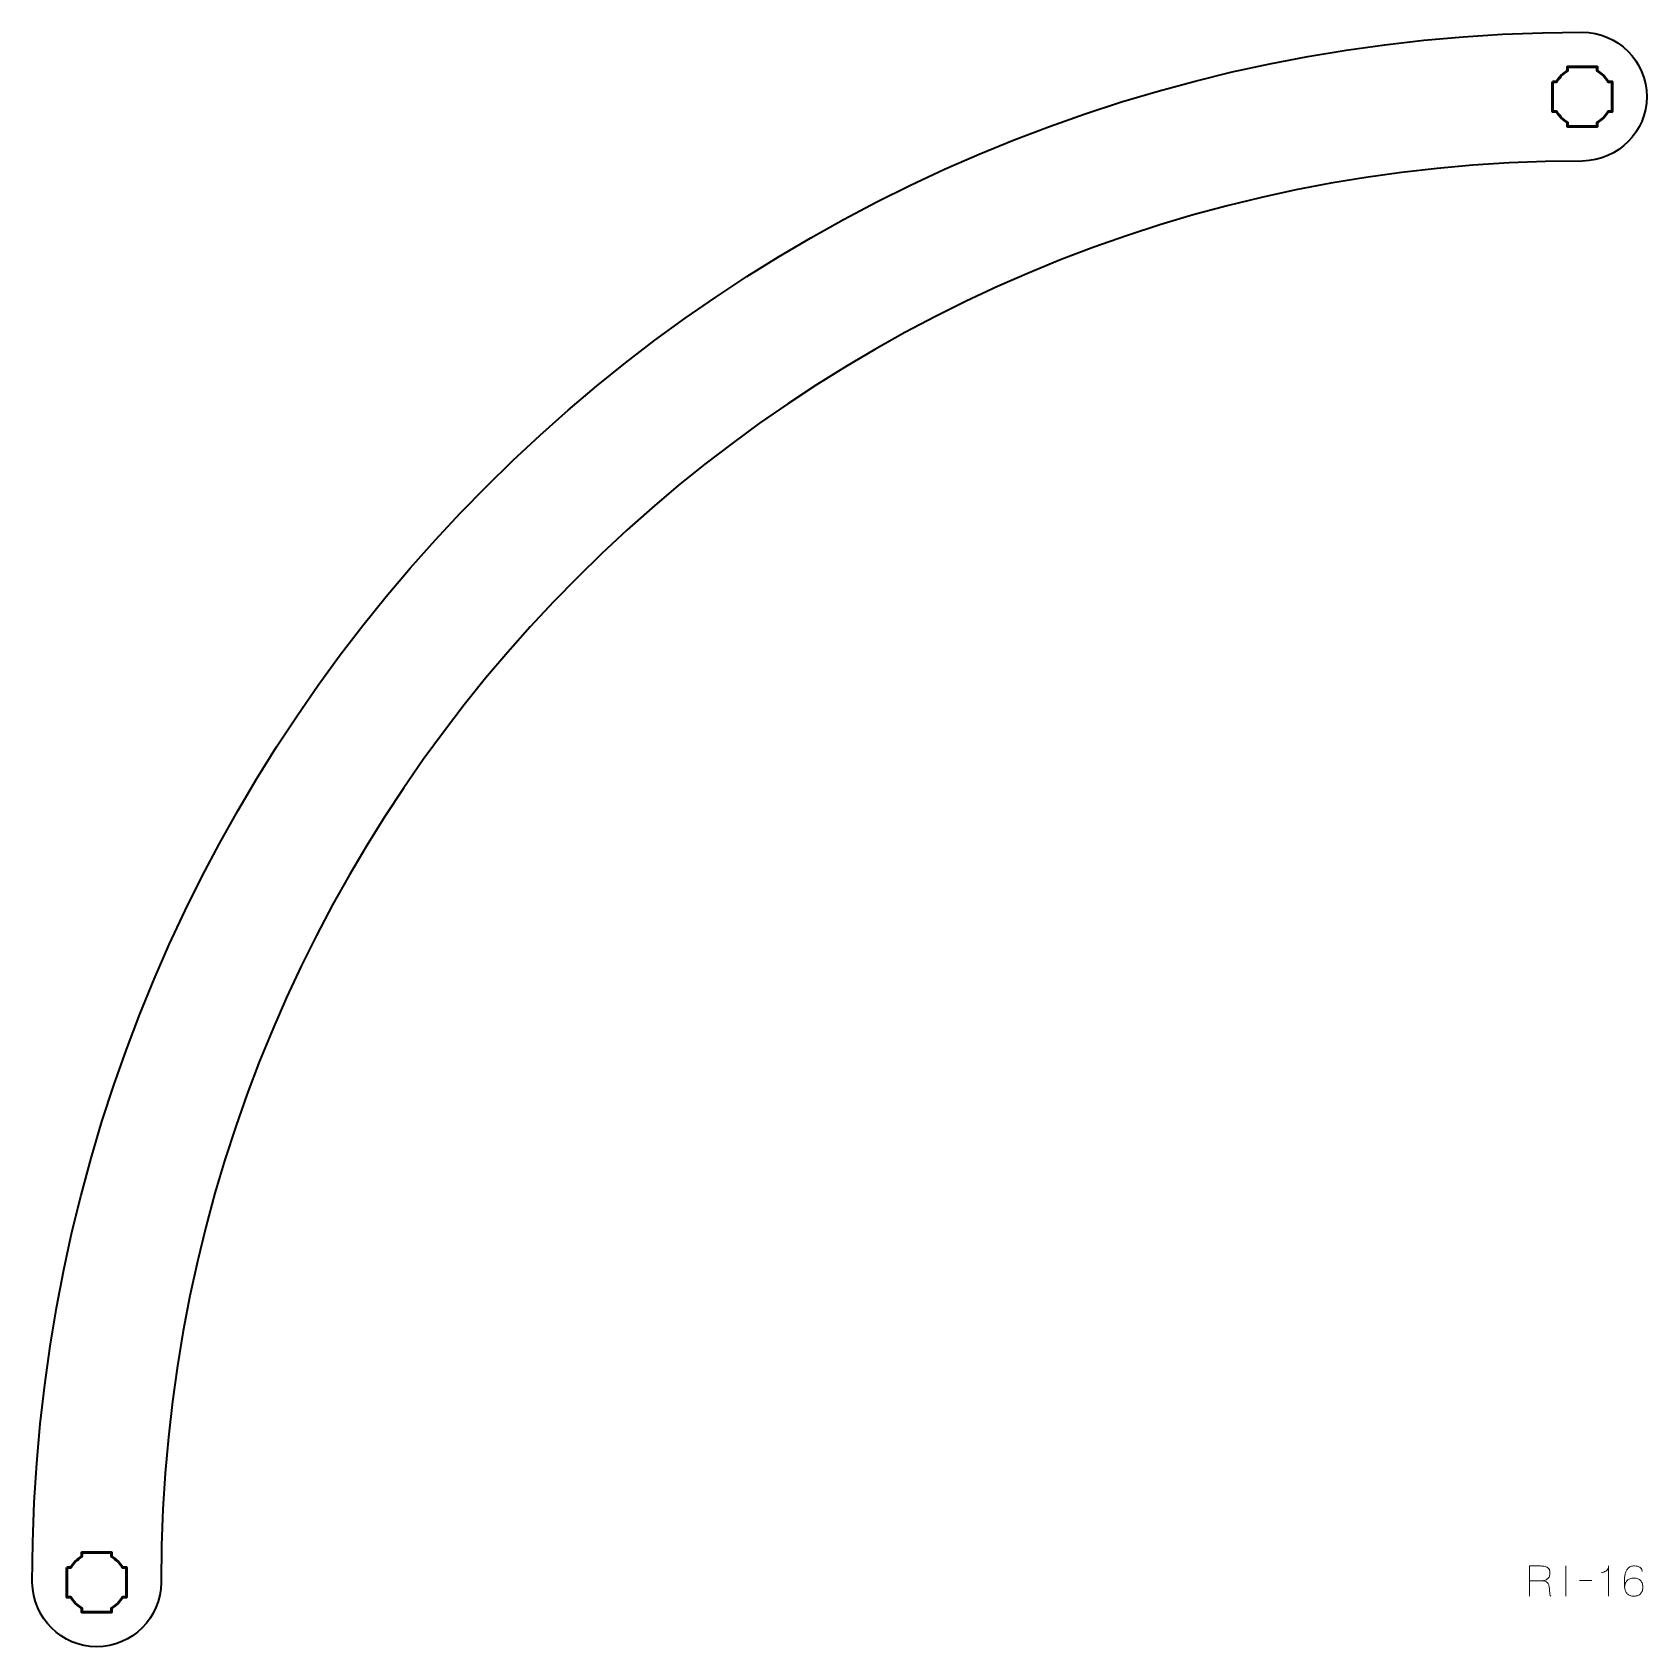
# Model space of a CAD drawing. Header units: centimetres. Extents: x -26.1 to -9.9, y -15.5 to 0.8.
import ezdxf

# ---------------------------------------------------------------- set-up
doc = ezdxf.new("R2010")
doc.units = ezdxf.units.CM
doc.header["$MEASUREMENT"] = 0
doc.layers.add('Layer 1', color=7, linetype='Continuous')

msp = doc.modelspace()

# ---------------------------------------------------------------- linework, layer by layer
at = {"layer": 'Layer 1', "color": 250, "lineweight": 35}
msp.add_open_spline([(-24.85, -14.85), (-24.85, -6.92607), (-18.42393, -0.5), (-10.5001, -0.4999), (-10.5001, -0.4999), (-10.13194, -0.49069), (-9.85009, -0.2032), (-9.85009, 0.14998), (-9.85009, 0.14998), (-9.85009, 0.5089), (-10.14117, 0.79998), (-10.5, 0.79999), (-10.5, 0.79999), (-19.14178, 0.8), (-26.15, -6.20822), (-26.14989, -14.84991), (-26.14989, -14.84991), (-26.14067, -15.21806), (-25.85318, -15.49991), (-25.5, -15.49991), (-25.5, -15.49991), (-25.14108, -15.49991), (-24.85, -15.20883), (-24.85, -14.85)], degree=3, knots=[0, 0, 0, 0, 0.16666667, 0.16666667, 0.16666667, 0.16666667, 0.33333333, 0.33333333, 0.33333333, 0.33333333, 0.5, 0.5, 0.5, 0.5, 0.66666667, 0.66666667, 0.66666667, 0.66666667, 0.83333333, 0.83333333, 0.83333333, 0.83333333, 1, 1, 1, 1], dxfattribs=at)
at = {"layer": 'Layer 1', "color": 250, "lineweight": 53}
for points in [[(-10.80003, 0.30004), (-10.80003, 0.30004), (-10.75983, 0.30004), (-10.75983, 0.30004), (-10.75983, 0.30004), (-10.7335, 0.34556), (-10.69554, 0.38349), (-10.65003, 0.40982), (-10.65003, 0.40982), (-10.65003, 0.40982), (-10.65003, 0.45004), (-10.65003, 0.45004), (-10.65003, 0.45004), (-10.65003, 0.45004), (-10.35003, 0.45004), (-10.35003, 0.45004), (-10.35003, 0.45004), (-10.35003, 0.45004), (-10.35003, 0.40985), (-10.35003, 0.40985), (-10.35003, 0.40985), (-10.3045, 0.38352), (-10.26651, 0.34557), (-10.24015, 0.30004), (-10.24015, 0.30004), (-10.24015, 0.30004), (-10.20003, 0.30004), (-10.20003, 0.30004), (-10.20003, 0.30004), (-10.20003, 0.30004), (-10.20003, 0.15462), (-10.20003, 0.15462), (-10.20003, 0.15462), (-10.20003, 0.15462), (-10.19997, 0.14997), (-10.19997, 0.14997), (-10.19997, 0.14997), (-10.19997, 0.14997), (-10.20003, 0.14533), (-10.20003, 0.14533), (-10.20003, 0.14533), (-10.20003, 0.14533), (-10.20003, 0.00004), (-10.20003, 0.00004), (-10.20003, 0.00004), (-10.20003, 0.00004), (-10.2401, 0.00004), (-10.2401, 0.00004), (-10.2401, 0.00004), (-10.26645, -0.04553), (-10.30445, -0.08354), (-10.35003, -0.1099), (-10.35003, -0.1099), (-10.35003, -0.1099), (-10.35003, -0.14996), (-10.35003, -0.14996), (-10.35003, -0.14996), (-10.35003, -0.14996), (-10.49331, -0.14996), (-10.49331, -0.14996), (-10.49331, -0.14996), (-10.49331, -0.14996), (-10.49998, -0.15004), (-10.49998, -0.15004), (-10.49998, -0.15004), (-10.49998, -0.15004), (-10.50666, -0.14996), (-10.50666, -0.14996), (-10.50666, -0.14996), (-10.50666, -0.14996), (-10.65003, -0.14996), (-10.65003, -0.14996), (-10.65003, -0.14996), (-10.65003, -0.14996), (-10.65003, -0.10986), (-10.65003, -0.10986), (-10.65003, -0.10986), (-10.69557, -0.0835), (-10.73355, -0.04551), (-10.75988, 0.00004), (-10.75988, 0.00004), (-10.75988, 0.00004), (-10.80003, 0.00004), (-10.80003, 0.00004), (-10.80003, 0.00004), (-10.80003, 0.00004), (-10.80003, 0.30004), (-10.80003, 0.30004)], [(-25.80003, -14.69996), (-25.80003, -14.69996), (-25.75983, -14.69996), (-25.75983, -14.69996), (-25.75983, -14.69996), (-25.7335, -14.65444), (-25.69554, -14.61651), (-25.65003, -14.59018), (-25.65003, -14.59018), (-25.65003, -14.59018), (-25.65003, -14.54996), (-25.65003, -14.54996), (-25.65003, -14.54996), (-25.65003, -14.54996), (-25.35003, -14.54996), (-25.35003, -14.54996), (-25.35003, -14.54996), (-25.35003, -14.54996), (-25.35003, -14.59015), (-25.35003, -14.59015), (-25.35003, -14.59015), (-25.3045, -14.61648), (-25.26651, -14.65443), (-25.24015, -14.69996), (-25.24015, -14.69996), (-25.24015, -14.69996), (-25.20003, -14.69996), (-25.20003, -14.69996), (-25.20003, -14.69996), (-25.20003, -14.69996), (-25.20003, -14.84538), (-25.20003, -14.84538), (-25.20003, -14.84538), (-25.20003, -14.84538), (-25.19997, -14.85003), (-25.19997, -14.85003), (-25.19997, -14.85003), (-25.19997, -14.85003), (-25.20003, -14.85467), (-25.20003, -14.85467), (-25.20003, -14.85467), (-25.20003, -14.85467), (-25.20003, -14.99996), (-25.20003, -14.99996), (-25.20003, -14.99996), (-25.20003, -14.99996), (-25.2401, -14.99996), (-25.2401, -14.99996), (-25.2401, -14.99996), (-25.26645, -15.04553), (-25.30445, -15.08354), (-25.35003, -15.1099), (-25.35003, -15.1099), (-25.35003, -15.1099), (-25.35003, -15.14996), (-25.35003, -15.14996), (-25.35003, -15.14996), (-25.35003, -15.14996), (-25.49331, -15.14996), (-25.49331, -15.14996), (-25.49331, -15.14996), (-25.49331, -15.14996), (-25.49998, -15.15004), (-25.49998, -15.15004), (-25.49998, -15.15004), (-25.49998, -15.15004), (-25.50666, -15.14996), (-25.50666, -15.14996), (-25.50666, -15.14996), (-25.50666, -15.14996), (-25.65003, -15.14996), (-25.65003, -15.14996), (-25.65003, -15.14996), (-25.65003, -15.14996), (-25.65003, -15.10986), (-25.65003, -15.10986), (-25.65003, -15.10986), (-25.69557, -15.0835), (-25.73355, -15.04551), (-25.75988, -14.99996), (-25.75988, -14.99996), (-25.75988, -14.99996), (-25.80003, -14.99996), (-25.80003, -14.99996), (-25.80003, -14.99996), (-25.80003, -14.99996), (-25.80003, -14.69996), (-25.80003, -14.69996)]]:
    msp.add_open_spline(points, degree=3, knots=[0, 0, 0, 0, 0.04545455, 0.04545455, 0.04545455, 0.04545455, 0.09090909, 0.09090909, 0.09090909, 0.09090909, 0.13636364, 0.13636364, 0.13636364, 0.13636364, 0.18181818, 0.18181818, 0.18181818, 0.18181818, 0.22727273, 0.22727273, 0.22727273, 0.22727273, 0.27272727, 0.27272727, 0.27272727, 0.27272727, 0.31818182, 0.31818182, 0.31818182, 0.31818182, 0.36363636, 0.36363636, 0.36363636, 0.36363636, 0.40909091, 0.40909091, 0.40909091, 0.40909091, 0.45454545, 0.45454545, 0.45454545, 0.45454545, 0.5, 0.5, 0.5, 0.5, 0.54545455, 0.54545455, 0.54545455, 0.54545455, 0.59090909, 0.59090909, 0.59090909, 0.59090909, 0.63636364, 0.63636364, 0.63636364, 0.63636364, 0.68181818, 0.68181818, 0.68181818, 0.68181818, 0.72727273, 0.72727273, 0.72727273, 0.72727273, 0.77272727, 0.77272727, 0.77272727, 0.77272727, 0.81818182, 0.81818182, 0.81818182, 0.81818182, 0.86363636, 0.86363636, 0.86363636, 0.86363636, 0.90909091, 0.90909091, 0.90909091, 0.90909091, 0.95454545, 0.95454545, 0.95454545, 0.95454545, 1, 1, 1, 1], dxfattribs=at)
at = {"layer": 'Layer 1', "color": 30, "lineweight": 9}
for points, knots in [([(-11.03507, -14.99015), (-11.03507, -14.99015), (-11.03507, -14.68493), (-11.03507, -14.68493), (-11.03507, -14.68493), (-11.03507, -14.68493), (-10.92373, -14.68493), (-10.92373, -14.68493), (-10.92373, -14.68493), (-10.90821, -14.68493), (-10.89495, -14.68599), (-10.88401, -14.68803), (-10.88401, -14.68803), (-10.87301, -14.69008), (-10.8639, -14.69304), (-10.85671, -14.69692), (-10.85671, -14.69692), (-10.84951, -14.7008), (-10.84387, -14.70553), (-10.8397, -14.7111), (-10.8397, -14.7111), (-10.83547, -14.71661), (-10.83251, -14.72289), (-10.8306, -14.72987), (-10.8306, -14.72987), (-10.8287, -14.73686), (-10.82757, -14.74441), (-10.82722, -14.75266), (-10.82722, -14.75266), (-10.82672, -14.76303), (-10.82785, -14.77305), (-10.83053, -14.78272), (-10.83053, -14.78272), (-10.83328, -14.79245), (-10.83801, -14.80113), (-10.84471, -14.80889), (-10.84471, -14.80889), (-10.85149, -14.81666), (-10.86059, -14.82279), (-10.87216, -14.82738), (-10.87216, -14.82738), (-10.88373, -14.8319), (-10.89805, -14.83429), (-10.91527, -14.83436), (-10.91527, -14.83436), (-10.91527, -14.83436), (-11.03507, -14.83436), (-11.03507, -14.83436), (-11.03507, -14.83436), (-11.03507, -14.83436), (-10.91527, -14.83436), (-10.91527, -14.83436), (-10.91527, -14.83436), (-10.89841, -14.83429), (-10.88422, -14.8319), (-10.87272, -14.82738), (-10.87272, -14.82738), (-10.86122, -14.82279), (-10.85205, -14.81666), (-10.84521, -14.80889), (-10.84521, -14.80889), (-10.83836, -14.80113), (-10.83357, -14.79245), (-10.83074, -14.78272), (-10.83074, -14.78272), (-10.82792, -14.77305), (-10.82672, -14.76303), (-10.82722, -14.75266), (-10.82722, -14.75266), (-10.82764, -14.74236), (-10.8294, -14.73305), (-10.83251, -14.72472), (-10.83251, -14.72472), (-10.83554, -14.71647), (-10.84062, -14.70934), (-10.84768, -14.70341), (-10.84768, -14.70341), (-10.85473, -14.69749), (-10.86447, -14.6929), (-10.87682, -14.68973), (-10.87682, -14.68973), (-10.88916, -14.68655), (-10.90483, -14.68493), (-10.92373, -14.68493), (-10.92373, -14.68493), (-10.92373, -14.68493), (-11.03507, -14.68493), (-11.03507, -14.68493), (-11.03507, -14.68493), (-11.03507, -14.68493), (-11.03507, -14.99015), (-11.03507, -14.99015)], [0, 0, 0, 0, 0.04347826, 0.04347826, 0.04347826, 0.04347826, 0.08695652, 0.08695652, 0.08695652, 0.08695652, 0.13043478, 0.13043478, 0.13043478, 0.13043478, 0.17391304, 0.17391304, 0.17391304, 0.17391304, 0.2173913, 0.2173913, 0.2173913, 0.2173913, 0.26086957, 0.26086957, 0.26086957, 0.26086957, 0.30434783, 0.30434783, 0.30434783, 0.30434783, 0.34782609, 0.34782609, 0.34782609, 0.34782609, 0.39130435, 0.39130435, 0.39130435, 0.39130435, 0.43478261, 0.43478261, 0.43478261, 0.43478261, 0.47826087, 0.47826087, 0.47826087, 0.47826087, 0.52173913, 0.52173913, 0.52173913, 0.52173913, 0.56521739, 0.56521739, 0.56521739, 0.56521739, 0.60869565, 0.60869565, 0.60869565, 0.60869565, 0.65217391, 0.65217391, 0.65217391, 0.65217391, 0.69565217, 0.69565217, 0.69565217, 0.69565217, 0.73913043, 0.73913043, 0.73913043, 0.73913043, 0.7826087, 0.7826087, 0.7826087, 0.7826087, 0.82608696, 0.82608696, 0.82608696, 0.82608696, 0.86956522, 0.86956522, 0.86956522, 0.86956522, 0.91304348, 0.91304348, 0.91304348, 0.91304348, 0.95652174, 0.95652174, 0.95652174, 0.95652174, 1, 1, 1, 1]), ([(-10.66804, -14.99015), (-10.66804, -14.99015), (-10.66804, -14.68493), (-10.66804, -14.68493), (-10.66804, -14.68493), (-10.66804, -14.68493), (-10.66804, -14.99015), (-10.66804, -14.99015)], [0, 0, 0, 0, 0.5, 0.5, 0.5, 0.5, 1, 1, 1, 1]), ([(-10.52707, -14.83055), (-10.52707, -14.83055), (-10.40388, -14.83055), (-10.40388, -14.83055), (-10.40388, -14.83055), (-10.40388, -14.83055), (-10.52707, -14.83055), (-10.52707, -14.83055)], [0, 0, 0, 0, 0.5, 0.5, 0.5, 0.5, 1, 1, 1, 1]), ([(-10.23497, -14.99015), (-10.23497, -14.99015), (-10.23497, -14.68493), (-10.23497, -14.68493), (-10.23497, -14.68493), (-10.23504, -14.6953), (-10.23688, -14.70419), (-10.24041, -14.7116), (-10.24041, -14.7116), (-10.24386, -14.71908), (-10.24845, -14.72522), (-10.25409, -14.73015), (-10.25409, -14.73015), (-10.25974, -14.73509), (-10.26581, -14.73904), (-10.2723, -14.74201), (-10.2723, -14.74201), (-10.27879, -14.7449), (-10.28507, -14.74709), (-10.29114, -14.74843), (-10.29114, -14.74843), (-10.29727, -14.74984), (-10.3025, -14.75069), (-10.30694, -14.75097), (-10.30694, -14.75097), (-10.3025, -14.75069), (-10.29727, -14.74984), (-10.29114, -14.74843), (-10.29114, -14.74843), (-10.28507, -14.74709), (-10.27879, -14.7449), (-10.2723, -14.74201), (-10.2723, -14.74201), (-10.26581, -14.73904), (-10.25974, -14.73509), (-10.25409, -14.73015), (-10.25409, -14.73015), (-10.24845, -14.72522), (-10.24386, -14.71908), (-10.24041, -14.7116), (-10.24041, -14.7116), (-10.23688, -14.70419), (-10.23504, -14.6953), (-10.23497, -14.68493), (-10.23497, -14.68493), (-10.23497, -14.68493), (-10.23497, -14.99015), (-10.23497, -14.99015)], [0, 0, 0, 0, 0.08333333, 0.08333333, 0.08333333, 0.08333333, 0.16666667, 0.16666667, 0.16666667, 0.16666667, 0.25, 0.25, 0.25, 0.25, 0.33333333, 0.33333333, 0.33333333, 0.33333333, 0.41666667, 0.41666667, 0.41666667, 0.41666667, 0.5, 0.5, 0.5, 0.5, 0.58333333, 0.58333333, 0.58333333, 0.58333333, 0.66666667, 0.66666667, 0.66666667, 0.66666667, 0.75, 0.75, 0.75, 0.75, 0.83333333, 0.83333333, 0.83333333, 0.83333333, 0.91666667, 0.91666667, 0.91666667, 0.91666667, 1, 1, 1, 1]), ([(-10.07284, -14.89829), (-10.07277, -14.88446), (-10.07052, -14.87197), (-10.066, -14.86068), (-10.066, -14.86068), (-10.06156, -14.84946), (-10.05528, -14.8398), (-10.04716, -14.83168), (-10.04716, -14.83168), (-10.03912, -14.82364), (-10.02959, -14.81743), (-10.01873, -14.81306), (-10.01873, -14.81306), (-10.00786, -14.80868), (-9.99594, -14.8065), (-9.9831, -14.80642), (-9.9831, -14.80642), (-9.97019, -14.80635), (-9.95812, -14.80798), (-9.9469, -14.81122), (-9.9469, -14.81122), (-9.93568, -14.8144), (-9.92588, -14.81962), (-9.91734, -14.82682), (-9.91734, -14.82682), (-9.9088, -14.83394), (-9.9021, -14.8434), (-9.8973, -14.85518), (-9.8973, -14.85518), (-9.89251, -14.86696), (-9.89004, -14.88128), (-9.88997, -14.89829), (-9.88997, -14.89829), (-9.89004, -14.91529), (-9.89251, -14.92961), (-9.8973, -14.9414), (-9.8973, -14.9414), (-9.9021, -14.95318), (-9.9088, -14.96263), (-9.91734, -14.96976), (-9.91734, -14.96976), (-9.92588, -14.97696), (-9.93568, -14.98218), (-9.9469, -14.98535), (-9.9469, -14.98535), (-9.95812, -14.9886), (-9.97019, -14.99022), (-9.9831, -14.99015), (-9.9831, -14.99015), (-9.99594, -14.99008), (-10.00772, -14.98789), (-10.01852, -14.98352), (-10.01852, -14.98352), (-10.02924, -14.97914), (-10.03855, -14.97293), (-10.04653, -14.96482), (-10.04653, -14.96482), (-10.0545, -14.95678), (-10.06078, -14.94711), (-10.06529, -14.93582), (-10.06529, -14.93582), (-10.06988, -14.9246), (-10.07235, -14.91212), (-10.07284, -14.89829), (-10.07284, -14.89829), (-10.07313, -14.8913), (-10.07348, -14.88298), (-10.07397, -14.87331), (-10.07397, -14.87331), (-10.07447, -14.86357), (-10.07475, -14.85299), (-10.07482, -14.84163), (-10.07482, -14.84163), (-10.07489, -14.8302), (-10.07454, -14.81842), (-10.07362, -14.80635), (-10.07362, -14.80635), (-10.07277, -14.79422), (-10.07108, -14.78229), (-10.06861, -14.77051), (-10.06861, -14.77051), (-10.06614, -14.7588), (-10.06261, -14.74772), (-10.05796, -14.73735), (-10.05796, -14.73735), (-10.0533, -14.72698), (-10.0473, -14.71781), (-10.03989, -14.70983), (-10.03989, -14.70983), (-10.03242, -14.70186), (-10.02331, -14.69558), (-10.01252, -14.691), (-10.01252, -14.691), (-10.00172, -14.68648), (-9.98895, -14.68415), (-9.97421, -14.68408), (-9.97421, -14.68408), (-9.96137, -14.68415), (-9.9505, -14.68542), (-9.94147, -14.68789), (-9.94147, -14.68789), (-9.93244, -14.69036), (-9.92503, -14.69368), (-9.9191, -14.69777), (-9.9191, -14.69777), (-9.91325, -14.70193), (-9.90859, -14.70645), (-9.90521, -14.71146), (-9.90521, -14.71146), (-9.90182, -14.7164), (-9.89928, -14.72141), (-9.89773, -14.72642), (-9.89773, -14.72642), (-9.8961, -14.73142), (-9.89505, -14.73608), (-9.89462, -14.74039), (-9.89462, -14.74039), (-9.89505, -14.73608), (-9.8961, -14.73142), (-9.89773, -14.72642), (-9.89773, -14.72642), (-9.89928, -14.72141), (-9.90182, -14.7164), (-9.90521, -14.71146), (-9.90521, -14.71146), (-9.90859, -14.70645), (-9.91325, -14.70193), (-9.9191, -14.69777), (-9.9191, -14.69777), (-9.92503, -14.69368), (-9.93244, -14.69036), (-9.94147, -14.68789), (-9.94147, -14.68789), (-9.9505, -14.68542), (-9.96137, -14.68415), (-9.97421, -14.68408), (-9.97421, -14.68408), (-9.98895, -14.68415), (-10.00172, -14.68648), (-10.01252, -14.691), (-10.01252, -14.691), (-10.02331, -14.69558), (-10.03242, -14.70186), (-10.03989, -14.70983), (-10.03989, -14.70983), (-10.0473, -14.71781), (-10.0533, -14.72698), (-10.05796, -14.73735), (-10.05796, -14.73735), (-10.06261, -14.74772), (-10.06614, -14.7588), (-10.06861, -14.77051), (-10.06861, -14.77051), (-10.07108, -14.78229), (-10.07277, -14.79422), (-10.07362, -14.80635), (-10.07362, -14.80635), (-10.07454, -14.81842), (-10.07489, -14.8302), (-10.07482, -14.84163), (-10.07482, -14.84163), (-10.07475, -14.85299), (-10.07447, -14.86357), (-10.07397, -14.87331), (-10.07397, -14.87331), (-10.07348, -14.88298), (-10.07313, -14.8913), (-10.07284, -14.89829), (-10.07284, -14.89829), (-10.07235, -14.91212), (-10.06988, -14.9246), (-10.06529, -14.93582), (-10.06529, -14.93582), (-10.06078, -14.94711), (-10.0545, -14.95678), (-10.04653, -14.96482), (-10.04653, -14.96482), (-10.03855, -14.97293), (-10.02924, -14.97914), (-10.01852, -14.98352), (-10.01852, -14.98352), (-10.00772, -14.98789), (-9.99594, -14.99008), (-9.9831, -14.99015), (-9.9831, -14.99015), (-9.97019, -14.99022), (-9.95812, -14.9886), (-9.9469, -14.98535), (-9.9469, -14.98535), (-9.93568, -14.98218), (-9.92588, -14.97696), (-9.91734, -14.96976), (-9.91734, -14.96976), (-9.9088, -14.96263), (-9.9021, -14.95318), (-9.8973, -14.9414), (-9.8973, -14.9414), (-9.89251, -14.92961), (-9.89004, -14.91529), (-9.88997, -14.89829), (-9.88997, -14.89829), (-9.89004, -14.88128), (-9.89251, -14.86696), (-9.8973, -14.85518), (-9.8973, -14.85518), (-9.9021, -14.8434), (-9.9088, -14.83394), (-9.91734, -14.82682), (-9.91734, -14.82682), (-9.92588, -14.81962), (-9.93568, -14.8144), (-9.9469, -14.81122), (-9.9469, -14.81122), (-9.95812, -14.80798), (-9.97019, -14.80635), (-9.9831, -14.80642), (-9.9831, -14.80642), (-9.99594, -14.8065), (-10.00786, -14.80868), (-10.01873, -14.81306), (-10.01873, -14.81306), (-10.02959, -14.81743), (-10.03912, -14.82364), (-10.04716, -14.83168), (-10.04716, -14.83168), (-10.05528, -14.8398), (-10.06156, -14.84946), (-10.066, -14.86068), (-10.066, -14.86068), (-10.07052, -14.87197), (-10.07277, -14.88446), (-10.07284, -14.89829)], [0, 0, 0, 0, 0.01724138, 0.01724138, 0.01724138, 0.01724138, 0.03448276, 0.03448276, 0.03448276, 0.03448276, 0.05172414, 0.05172414, 0.05172414, 0.05172414, 0.06896552, 0.06896552, 0.06896552, 0.06896552, 0.0862069, 0.0862069, 0.0862069, 0.0862069, 0.10344828, 0.10344828, 0.10344828, 0.10344828, 0.12068966, 0.12068966, 0.12068966, 0.12068966, 0.13793103, 0.13793103, 0.13793103, 0.13793103, 0.15517241, 0.15517241, 0.15517241, 0.15517241, 0.17241379, 0.17241379, 0.17241379, 0.17241379, 0.18965517, 0.18965517, 0.18965517, 0.18965517, 0.20689655, 0.20689655, 0.20689655, 0.20689655, 0.22413793, 0.22413793, 0.22413793, 0.22413793, 0.24137931, 0.24137931, 0.24137931, 0.24137931, 0.25862069, 0.25862069, 0.25862069, 0.25862069, 0.27586207, 0.27586207, 0.27586207, 0.27586207, 0.29310345, 0.29310345, 0.29310345, 0.29310345, 0.31034483, 0.31034483, 0.31034483, 0.31034483, 0.32758621, 0.32758621, 0.32758621, 0.32758621, 0.34482759, 0.34482759, 0.34482759, 0.34482759, 0.36206897, 0.36206897, 0.36206897, 0.36206897, 0.37931034, 0.37931034, 0.37931034, 0.37931034, 0.39655172, 0.39655172, 0.39655172, 0.39655172, 0.4137931, 0.4137931, 0.4137931, 0.4137931, 0.43103448, 0.43103448, 0.43103448, 0.43103448, 0.44827586, 0.44827586, 0.44827586, 0.44827586, 0.46551724, 0.46551724, 0.46551724, 0.46551724, 0.48275862, 0.48275862, 0.48275862, 0.48275862, 0.5, 0.5, 0.5, 0.5, 0.51724138, 0.51724138, 0.51724138, 0.51724138, 0.53448276, 0.53448276, 0.53448276, 0.53448276, 0.55172414, 0.55172414, 0.55172414, 0.55172414, 0.56896552, 0.56896552, 0.56896552, 0.56896552, 0.5862069, 0.5862069, 0.5862069, 0.5862069, 0.60344828, 0.60344828, 0.60344828, 0.60344828, 0.62068966, 0.62068966, 0.62068966, 0.62068966, 0.63793103, 0.63793103, 0.63793103, 0.63793103, 0.65517241, 0.65517241, 0.65517241, 0.65517241, 0.67241379, 0.67241379, 0.67241379, 0.67241379, 0.68965517, 0.68965517, 0.68965517, 0.68965517, 0.70689655, 0.70689655, 0.70689655, 0.70689655, 0.72413793, 0.72413793, 0.72413793, 0.72413793, 0.74137931, 0.74137931, 0.74137931, 0.74137931, 0.75862069, 0.75862069, 0.75862069, 0.75862069, 0.77586207, 0.77586207, 0.77586207, 0.77586207, 0.79310345, 0.79310345, 0.79310345, 0.79310345, 0.81034483, 0.81034483, 0.81034483, 0.81034483, 0.82758621, 0.82758621, 0.82758621, 0.82758621, 0.84482759, 0.84482759, 0.84482759, 0.84482759, 0.86206897, 0.86206897, 0.86206897, 0.86206897, 0.87931034, 0.87931034, 0.87931034, 0.87931034, 0.89655172, 0.89655172, 0.89655172, 0.89655172, 0.9137931, 0.9137931, 0.9137931, 0.9137931, 0.93103448, 0.93103448, 0.93103448, 0.93103448, 0.94827586, 0.94827586, 0.94827586, 0.94827586, 0.96551724, 0.96551724, 0.96551724, 0.96551724, 0.98275862, 0.98275862, 0.98275862, 0.98275862, 1, 1, 1, 1]), ([(-10.8179, -14.99015), (-10.82072, -14.9881), (-10.82284, -14.98563), (-10.82439, -14.98274), (-10.82439, -14.98274), (-10.82595, -14.97985), (-10.827, -14.97696), (-10.82764, -14.97413), (-10.82764, -14.97413), (-10.8282, -14.97138), (-10.82849, -14.96905), (-10.82849, -14.96729), (-10.82849, -14.96729), (-10.82849, -14.96729), (-10.83611, -14.89024), (-10.83611, -14.89024), (-10.83611, -14.89024), (-10.83695, -14.87917), (-10.8402, -14.86943), (-10.84577, -14.8611), (-10.84577, -14.8611), (-10.85142, -14.85271), (-10.85946, -14.84622), (-10.87004, -14.84149), (-10.87004, -14.84149), (-10.88056, -14.83683), (-10.89368, -14.83444), (-10.90934, -14.83436), (-10.90934, -14.83436), (-10.89368, -14.83444), (-10.88056, -14.83683), (-10.87004, -14.84149), (-10.87004, -14.84149), (-10.85946, -14.84622), (-10.85142, -14.85271), (-10.84577, -14.8611), (-10.84577, -14.8611), (-10.8402, -14.86943), (-10.83695, -14.87917), (-10.83611, -14.89024), (-10.83611, -14.89024), (-10.83611, -14.89024), (-10.82849, -14.96729), (-10.82849, -14.96729), (-10.82849, -14.96729), (-10.82849, -14.96905), (-10.8282, -14.97138), (-10.82764, -14.97413), (-10.82764, -14.97413), (-10.827, -14.97696), (-10.82595, -14.97985), (-10.82439, -14.98274), (-10.82439, -14.98274), (-10.82284, -14.98563), (-10.82072, -14.9881), (-10.8179, -14.99015)], [0, 0, 0, 0, 0.07142857, 0.07142857, 0.07142857, 0.07142857, 0.14285714, 0.14285714, 0.14285714, 0.14285714, 0.21428571, 0.21428571, 0.21428571, 0.21428571, 0.28571429, 0.28571429, 0.28571429, 0.28571429, 0.35714286, 0.35714286, 0.35714286, 0.35714286, 0.42857143, 0.42857143, 0.42857143, 0.42857143, 0.5, 0.5, 0.5, 0.5, 0.57142857, 0.57142857, 0.57142857, 0.57142857, 0.64285714, 0.64285714, 0.64285714, 0.64285714, 0.71428571, 0.71428571, 0.71428571, 0.71428571, 0.78571429, 0.78571429, 0.78571429, 0.78571429, 0.85714286, 0.85714286, 0.85714286, 0.85714286, 0.92857143, 0.92857143, 0.92857143, 0.92857143, 1, 1, 1, 1])]:
    msp.add_open_spline(points, degree=3, knots=knots, dxfattribs=at)

doc.saveas('drawing.dxf')
